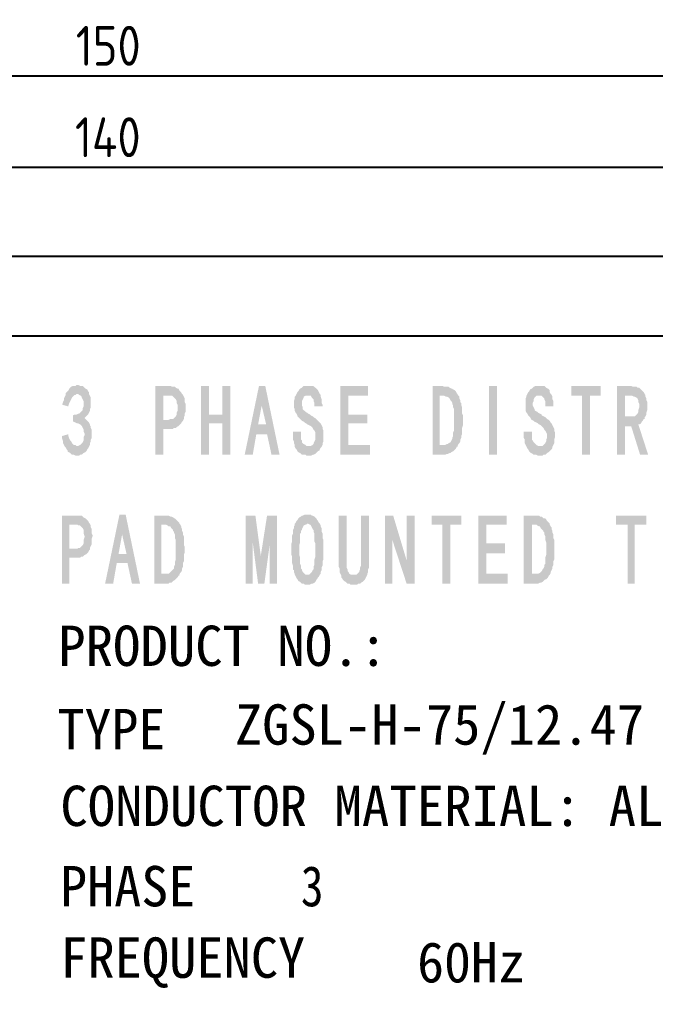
# Model space of a CAD drawing. Header units: millimetres. Extents: x 226184 to 236274, y -181921 to -175474.
# Drawn here: x 236164.4 to 236204.3, y -181284.4 to -181222.7 of the extents above; entities that cross this region are included whole.
import ezdxf

# ---------------------------------------------------------------- set-up
doc = ezdxf.new("R2010")
doc.units = ezdxf.units.MM
doc.header["$LTSCALE"] = 13
doc.layers.add('2', color=3, linetype='Continuous')
doc.layers.add('PDF_Geometry', color=7, linetype='Continuous')
doc.styles.add('PDF FangSong', font='simfang.ttf')
doc.styles.get("Standard").update_dxf_attribs({"font": 'gbenor.shx', "bigfont": 'gbcbig.shx'})
doc.dimstyles.new('ISO-25', dxfattribs={"dimtxt": 2.5, "dimasz": 2.5, "dimexe": 1.25, "dimexo": 0.625, "dimtad": 1, "dimtxsty": 'Standard', "dimcen": 2.5, "dimadec": 0, "dimazin": 0, "dimtfac": 1, "dimtmove": 0, "dimatfit": 3, "dimfxl": 1, "dimarcsym": 0})

# ---------------------------------------------------------------- blocks, each defined once
blk = doc.blocks.new('*D215')
at = {"layer": '2', "color": 0, "linetype": 'Continuous', "lineweight": -2}
for p, q in [((236099.901, -181239.328), (236099.901, -181230.697)), ((236239.869, -181239.328), (236239.869, -181230.697)), ((236102.401, -181231.947), (236237.369, -181231.947))]:
    blk.add_line(p, q, dxfattribs=at)
at = {"layer": '2', "color": 0, "linetype": 'Continuous'}
for points in [[(236102.401, -181231.531), (236102.401, -181232.364), (236099.901, -181231.947)], [(236237.369, -181231.531), (236237.369, -181232.364), (236239.869, -181231.947)]]:
    blk.add_solid(points, dxfattribs=at)
at = {"layer": 'Defpoints', "color": 0, "linetype": 'Continuous'}
for p in [(236239.869, -181231.947), (236099.901, -181239.953), (236239.869, -181239.953)]:
    blk.add_point(p, dxfattribs=at)
at = {"layer": '2', "color": 0, "linetype": 'Continuous', "insert": (236169.885, -181230.072), "char_height": 2.5, "attachment_point": 5}
blk.add_mtext('140', dxfattribs=at)
blk = doc.blocks.new('*D216')
at = {"layer": '2', "color": 0, "linetype": 'Continuous', "lineweight": -2}
for p, q in [((236094.902, -181236.913), (236094.902, -181224.957)), ((236244.924, -181236.913), (236244.924, -181224.957)), ((236097.402, -181226.207), (236242.424, -181226.207))]:
    blk.add_line(p, q, dxfattribs=at)
at = {"layer": '2', "color": 0, "linetype": 'Continuous'}
for points in [[(236097.402, -181225.791), (236097.402, -181226.624), (236094.902, -181226.207)], [(236242.424, -181225.791), (236242.424, -181226.624), (236244.924, -181226.207)]]:
    blk.add_solid(points, dxfattribs=at)
at = {"layer": 'Defpoints', "color": 0, "linetype": 'Continuous'}
for p in [(236244.924, -181226.207), (236094.902, -181237.538), (236244.924, -181237.538)]:
    blk.add_point(p, dxfattribs=at)
at = {"layer": '2', "color": 0, "linetype": 'Continuous', "insert": (236169.913, -181224.332), "char_height": 2.5, "attachment_point": 5}
blk.add_mtext('150', dxfattribs=at)

msp = doc.modelspace()

# ---------------------------------------------------------------- hatches: boundary and pattern name
at = {"layer": '2', "linetype": 'Continuous', "transparency": 33554559}
for points in [[(236167.919, -181245.626), (236167.863, -181245.682), (236167.751, -181245.682), (236167.694, -181245.682), (236167.582, -181245.739), (236167.526, -181245.795), (236167.47, -181245.851), (236167.414, -181245.963), (236167.357, -181246.019), (236167.301, -181246.076), (236167.245, -181246.132), (236167.245, -181246.244), (236167.189, -181246.356), (236167.133, -181246.469), (236167.133, -181246.581), (236167.077, -181246.693), (236167.02, -181246.862), (236167.414, -181246.974), (236167.414, -181246.918), (236167.47, -181246.75), (236167.526, -181246.637), (236167.582, -181246.525), (236167.638, -181246.413), (236167.694, -181246.356), (236167.751, -181246.3), (236167.807, -181246.244), (236167.863, -181246.244), (236167.919, -181246.188), (236168.705, -181246.188), (236168.705, -181246.076), (236168.649, -181246.019), (236168.593, -181245.907), (236168.481, -181245.851), (236168.425, -181245.795), (236168.368, -181245.739), (236168.312, -181245.682), (236168.2, -181245.682), (236168.144, -181245.682), (236168.031, -181245.626)], [(236168.705, -181246.188), (236167.919, -181246.188), (236168.031, -181246.188), (236168.088, -181246.244), (236168.2, -181246.3), (236168.256, -181246.413), (236168.312, -181246.525), (236168.368, -181246.637), (236168.368, -181246.75), (236168.368, -181246.862), (236168.368, -181246.974), (236168.312, -181247.087), (236168.312, -181247.199), (236168.256, -181247.255), (236168.2, -181247.311), (236168.144, -181247.367), (236168.088, -181247.424), (236168.031, -181247.424), (236167.919, -181247.48), (236167.807, -181247.48), (236167.694, -181247.536), (236167.694, -181247.929), (236167.751, -181247.929), (236167.863, -181247.985), (236167.975, -181248.041), (236168.031, -181248.041), (236168.144, -181248.098), (236168.2, -181248.154), (236168.256, -181248.21), (236168.312, -181248.322), (236168.368, -181248.435), (236168.368, -181248.547), (236168.425, -181248.659), (236168.425, -181248.772), (236168.368, -181248.884), (236168.368, -181248.996), (236168.368, -181249.109), (236168.312, -181249.221), (236168.256, -181249.277), (236168.2, -181249.333), (236168.144, -181249.389), (236168.031, -181249.446), (236167.975, -181249.446), (236167.189, -181249.502), (236167.245, -181249.558), (236167.301, -181249.67), (236167.357, -181249.726), (236167.357, -181249.783), (236167.414, -181249.839), (236167.526, -181249.895), (236167.582, -181249.951), (236167.638, -181250.007), (236167.751, -181250.007), (236167.863, -181250.063), (236167.919, -181250.063), (236167.975, -181250.063), (236168.088, -181250.063), (236168.144, -181250.007), (236168.2, -181250.007), (236168.312, -181249.951), (236168.368, -181249.895), (236168.481, -181249.839), (236168.537, -181249.783), (236168.593, -181249.67), (236168.649, -181249.614), (236168.705, -181249.502), (236168.762, -181249.389), (236168.762, -181249.277), (236168.818, -181249.165), (236168.818, -181249.052), (236168.874, -181248.94), (236168.874, -181248.828), (236168.874, -181248.715), (236168.874, -181248.547), (236168.874, -181248.435), (236168.818, -181248.322), (236168.818, -181248.21), (236168.762, -181248.154), (236168.762, -181248.098), (236168.705, -181247.985), (236168.593, -181247.873), (236168.537, -181247.817), (236168.481, -181247.761), (236168.425, -181247.704), (236168.537, -181247.592), (236168.593, -181247.536), (236168.649, -181247.48), (236168.705, -181247.367), (236168.762, -181247.255), (236168.762, -181247.143), (236168.818, -181247.03), (236168.818, -181246.918), (236168.818, -181246.806), (236168.818, -181246.637), (236168.818, -181246.525), (236168.818, -181246.413), (236168.762, -181246.3)], [(236173.817, -181245.682), (236172.862, -181245.682), (236172.862, -181250.007), (236173.367, -181250.007), (236173.367, -181248.378), (236173.817, -181248.378), (236173.873, -181248.378), (236173.985, -181248.378), (236174.041, -181248.322), (236174.154, -181248.322), (236174.21, -181248.266), (236174.322, -181248.21), (236174.378, -181248.154), (236174.434, -181248.098), (236174.491, -181248.041), (236174.547, -181247.929), (236174.603, -181247.873), (236173.367, -181247.817), (236173.367, -181246.3), (236173.704, -181246.3), (236174.603, -181246.244), (236174.547, -181246.188), (236174.491, -181246.076), (236174.434, -181246.019), (236174.378, -181245.963), (236174.322, -181245.851), (236174.266, -181245.851), (236174.154, -181245.795), (236174.097, -181245.739), (236173.985, -181245.739), (236173.929, -181245.739)], [(236174.603, -181246.244), (236173.704, -181246.3), (236173.817, -181246.3), (236173.929, -181246.3), (236173.985, -181246.356), (236174.041, -181246.413), (236174.097, -181246.469), (236174.154, -181246.525), (236174.21, -181246.637), (236174.21, -181246.75), (236174.266, -181246.862), (236174.266, -181247.03), (236174.266, -181247.087), (236174.266, -181247.255), (236174.21, -181247.367), (236174.21, -181247.48), (236174.154, -181247.592), (236174.097, -181247.648), (236174.041, -181247.704), (236173.985, -181247.761), (236173.929, -181247.761), (236173.817, -181247.761), (236173.704, -181247.817), (236173.367, -181247.817), (236174.603, -181247.873), (236174.659, -181247.761), (236174.659, -181247.648), (236174.715, -181247.536), (236174.715, -181247.424), (236174.771, -181247.311), (236174.771, -181247.143), (236174.771, -181247.03), (236174.771, -181246.974), (236174.771, -181246.806), (236174.715, -181246.693), (236174.715, -181246.581), (236174.715, -181246.469), (236174.659, -181246.356)], [(236176.232, -181245.682), (236175.726, -181245.682), (236175.726, -181250.007), (236176.232, -181250.007), (236176.232, -181248.041), (236177.074, -181248.041), (236176.232, -181247.48)], [(236177.58, -181245.682), (236177.074, -181245.682), (236177.074, -181247.48), (236176.232, -181247.48), (236177.074, -181248.041), (236177.074, -181250.007), (236177.58, -181250.007)], [(236179.77, -181245.682), (236179.377, -181245.682), (236178.478, -181250.007), (236178.984, -181250.007), (236179.209, -181248.715), (236179.883, -181248.715), (236179.321, -181248.098), (236179.546, -181246.918)], [(236179.77, -181245.682), (236179.546, -181246.918), (236179.826, -181248.097), (236179.321, -181248.097), (236179.883, -181248.715), (236180.163, -181250.007), (236180.669, -181250.007)], [(236182.466, -181245.682), (236182.354, -181245.682), (236182.298, -181245.682), (236182.185, -181245.682), (236182.129, -181245.739), (236182.073, -181245.795), (236181.961, -181245.851), (236181.905, -181245.907), (236181.848, -181246.019), (236181.792, -181246.076), (236181.736, -181246.188), (236181.68, -181246.3), (236182.466, -181246.3), (236182.579, -181246.3), (236182.635, -181246.3), (236182.691, -181246.413), (236182.747, -181246.469), (236182.803, -181246.525), (236182.803, -181246.637), (236182.859, -181246.749), (236182.859, -181246.862), (236182.859, -181246.974), (236183.365, -181246.974), (236183.365, -181246.862), (236183.309, -181246.749), (236183.309, -181246.637), (236183.309, -181246.525), (236183.253, -181246.356), (236183.253, -181246.244), (236183.196, -181246.188), (236183.14, -181246.076), (236183.084, -181245.963), (236183.028, -181245.907), (236182.972, -181245.851), (236182.916, -181245.795), (236182.859, -181245.739), (236182.747, -181245.682), (236182.635, -181245.682), (236182.579, -181245.682)], [(236186.229, -181245.682), (236184.488, -181245.682), (236184.488, -181250.007), (236186.342, -181250.007), (236186.342, -181249.389), (236184.994, -181249.389), (236184.994, -181248.041), (236186.173, -181248.041), (236186.173, -181247.48), (236184.994, -181247.48), (236184.994, -181246.3), (236186.229, -181246.3)], [(236190.891, -181245.682), (236190.273, -181245.682), (236190.273, -181250.007), (236190.891, -181250.007), (236190.947, -181250.007), (236191.06, -181250.007), (236191.172, -181249.951), (236191.228, -181249.951), (236191.341, -181249.895), (236191.397, -181249.895), (236191.453, -181249.839), (236191.565, -181249.783), (236191.621, -181249.726), (236191.678, -181249.67), (236191.734, -181249.614), (236191.79, -181249.502), (236191.846, -181249.502), (236191.846, -181249.446), (236190.723, -181249.389), (236190.723, -181246.3), (236190.891, -181246.3), (236191.902, -181246.3), (236191.846, -181246.244), (236191.846, -181246.188), (236191.79, -181246.132), (236191.734, -181246.019), (236191.678, -181245.963), (236191.565, -181245.907), (236191.509, -181245.851), (236191.453, -181245.851), (236191.341, -181245.795), (236191.284, -181245.739), (236191.172, -181245.739), (236191.06, -181245.739), (236191.004, -181245.739)], [(236194.317, -181250.007), (236193.812, -181250.007), (236193.812, -181245.682), (236194.317, -181245.682)], [(236196.957, -181245.682), (236196.901, -181245.682), (236196.789, -181245.682), (236196.733, -181245.682), (236196.62, -181245.739), (236196.564, -181245.795), (236196.508, -181245.851), (236196.396, -181245.907), (236196.339, -181246.019), (236196.283, -181246.076), (236196.227, -181246.188), (236196.171, -181246.3), (236196.957, -181246.3), (236197.07, -181246.3), (236197.126, -181246.3), (236197.238, -181246.413), (236197.294, -181246.469), (236197.294, -181246.525), (236197.35, -181246.637), (236197.35, -181246.749), (236197.35, -181246.862), (236197.35, -181246.974), (236197.856, -181246.974), (236197.856, -181246.862), (236197.856, -181246.749), (236197.856, -181246.637), (236197.8, -181246.525), (236197.8, -181246.356), (236197.744, -181246.244), (236197.687, -181246.188), (236197.631, -181246.076), (236197.631, -181245.963), (236197.575, -181245.907), (236197.519, -181245.851), (236197.407, -181245.795), (236197.35, -181245.739), (236197.294, -181245.682), (236197.182, -181245.682), (236197.07, -181245.682)], [(236200.833, -181245.682), (236198.979, -181245.682), (236198.979, -181246.3), (236199.653, -181246.3), (236199.653, -181250.007), (236200.159, -181250.007), (236200.159, -181246.3), (236200.833, -181246.3)], [(236202.742, -181245.682), (236201.844, -181245.682), (236201.844, -181250.007), (236202.349, -181250.007), (236202.349, -181248.21), (236202.742, -181248.21), (236203.192, -181248.098), (236203.248, -181248.098), (236203.36, -181248.041), (236203.416, -181247.929), (236203.473, -181247.873), (236203.529, -181247.761), (236203.585, -181247.761), (236203.585, -181247.648), (236202.349, -181247.592), (236202.349, -181246.3), (236202.686, -181246.3), (236203.641, -181246.244), (236203.585, -181246.188), (236203.529, -181246.076), (236203.473, -181246.019), (236203.416, -181245.963), (236203.36, -181245.907), (236203.304, -181245.851), (236203.248, -181245.795), (236203.136, -181245.795), (236203.079, -181245.739), (236202.967, -181245.739), (236202.855, -181245.739)], [(236203.641, -181246.244), (236202.686, -181246.3), (236202.742, -181246.3), (236202.799, -181246.3), (236202.911, -181246.356), (236202.967, -181246.356), (236203.079, -181246.413), (236203.136, -181246.469), (236203.192, -181246.581), (236203.192, -181246.693), (236203.248, -181246.806), (236203.248, -181246.974), (236203.248, -181247.03), (236203.192, -181247.199), (236203.192, -181247.311), (236203.136, -181247.424), (236203.079, -181247.48), (236203.023, -181247.536), (236202.967, -181247.592), (236202.855, -181247.592), (236202.799, -181247.592), (236202.349, -181247.592), (236203.585, -181247.648), (236203.641, -181247.592), (236203.697, -181247.48), (236203.697, -181247.367), (236203.753, -181247.199), (236203.753, -181247.087), (236203.753, -181246.974), (236203.753, -181246.862), (236203.753, -181246.693), (236203.697, -181246.581), (236203.697, -181246.469), (236203.641, -181246.356)], [(236181.68, -181246.3), (236181.624, -181246.356), (236181.624, -181246.469), (236181.568, -181246.637), (236181.568, -181246.75), (236181.568, -181246.862), (236181.568, -181247.03), (236181.624, -181247.143), (236181.624, -181247.255), (236181.68, -181247.367), (236181.736, -181247.424), (236181.792, -181247.536), (236181.792, -181247.592), (236181.848, -181247.648), (236181.961, -181247.761), (236182.017, -181247.817), (236182.073, -181247.873), (236182.185, -181247.929), (236182.242, -181247.985), (236182.354, -181248.041), (236182.41, -181248.098), (236182.522, -181248.154), (236182.635, -181248.21), (236182.691, -181248.266), (236182.747, -181248.322), (236182.803, -181248.435), (236182.859, -181248.491), (236182.916, -181248.603), (236182.916, -181248.715), (236182.916, -181248.828), (236182.916, -181248.94), (236182.916, -181249.052), (236182.859, -181249.165), (236182.803, -181249.277), (236182.803, -181249.333), (236182.747, -181249.389), (236182.635, -181249.446), (236182.579, -181249.446), (236182.466, -181249.446), (236183.309, -181249.502), (236183.365, -181249.389), (236183.365, -181249.277), (236183.421, -181249.165), (236183.421, -181249.052), (236183.421, -181248.884), (236183.421, -181248.772), (236183.421, -181248.715), (236183.421, -181248.603), (236183.421, -181248.491), (236183.365, -181248.378), (236183.365, -181248.266), (236183.309, -181248.154), (236183.253, -181248.041), (236183.196, -181247.985), (236183.084, -181247.873), (236183.028, -181247.817), (236182.972, -181247.761), (236182.916, -181247.704), (236182.803, -181247.648), (236182.747, -181247.592), (236182.635, -181247.536), (236182.579, -181247.48), (236182.466, -181247.424), (236182.41, -181247.367), (236182.298, -181247.311), (236182.242, -181247.255), (236182.185, -181247.199), (236182.129, -181247.143), (236182.129, -181247.03), (236182.073, -181246.918), (236182.073, -181246.806), (236182.073, -181246.75), (236182.073, -181246.637), (236182.129, -181246.525), (236182.185, -181246.413), (236182.185, -181246.356), (236182.298, -181246.3), (236182.354, -181246.3), (236182.466, -181246.3)], [(236191.902, -181246.3), (236190.891, -181246.3), (236190.947, -181246.3), (236191.004, -181246.3), (236191.116, -181246.356), (236191.172, -181246.356), (236191.284, -181246.413), (236191.341, -181246.469), (236191.397, -181246.581), (236191.453, -181246.637), (236191.509, -181246.75), (236191.509, -181246.806), (236191.565, -181246.918), (236191.565, -181247.03), (236191.621, -181247.143), (236191.621, -181247.255), (236191.621, -181247.424), (236191.621, -181247.536), (236191.621, -181247.704), (236191.621, -181247.873), (236191.621, -181247.929), (236191.621, -181248.041), (236191.621, -181248.21), (236191.621, -181248.378), (236191.621, -181248.491), (236191.565, -181248.603), (236191.565, -181248.715), (236191.565, -181248.828), (236191.509, -181248.94), (236191.509, -181248.996), (236191.453, -181249.109), (236191.397, -181249.221), (236191.284, -181249.277), (236191.228, -181249.333), (236191.172, -181249.333), (236191.06, -181249.389), (236191.004, -181249.389), (236190.891, -181249.389), (236190.723, -181249.389), (236191.846, -181249.446), (236191.902, -181249.333), (236191.958, -181249.277), (236192.015, -181249.165), (236192.015, -181249.052), (236192.071, -181248.94), (236192.071, -181248.828), (236192.127, -181248.715), (236192.127, -181248.603), (236192.127, -181248.435), (236192.127, -181248.322), (236192.183, -181248.154), (236192.183, -181248.041), (236192.183, -181247.873), (236192.183, -181247.704), (236192.183, -181247.536), (236192.127, -181247.424), (236192.127, -181247.255), (236192.127, -181247.143), (236192.127, -181247.03), (236192.071, -181246.862), (236192.071, -181246.75), (236192.015, -181246.693), (236192.015, -181246.581), (236191.958, -181246.469), (236191.958, -181246.356)], [(236196.171, -181246.3), (236196.171, -181246.356), (236196.115, -181246.469), (236196.115, -181246.637), (236196.115, -181246.75), (236196.115, -181246.862), (236196.115, -181247.03), (236196.115, -181247.143), (236196.115, -181247.255), (236196.171, -181247.367), (236196.227, -181247.424), (236196.283, -181247.536), (236196.339, -181247.592), (236196.396, -181247.648), (236196.452, -181247.761), (236196.508, -181247.817), (236196.62, -181247.873), (236196.676, -181247.929), (236196.789, -181247.985), (236196.901, -181248.041), (236196.957, -181248.098), (236197.07, -181248.154), (236197.126, -181248.21), (236197.182, -181248.266), (236197.238, -181248.322), (236197.294, -181248.435), (236197.35, -181248.491), (236197.407, -181248.603), (236197.463, -181248.715), (236197.463, -181248.828), (236197.463, -181248.94), (236197.407, -181249.052), (236197.407, -181249.165), (236197.35, -181249.277), (236197.294, -181249.333), (236197.238, -181249.389), (236197.182, -181249.446), (236197.07, -181249.446), (236196.957, -181249.446), (236197.8, -181249.502), (236197.856, -181249.389), (236197.912, -181249.277), (236197.912, -181249.165), (236197.912, -181249.052), (236197.968, -181248.884), (236197.968, -181248.772), (236197.968, -181248.715), (236197.968, -181248.603), (236197.912, -181248.491), (236197.912, -181248.378), (236197.856, -181248.266), (236197.8, -181248.154), (236197.744, -181248.041), (236197.687, -181247.985), (236197.631, -181247.873), (236197.575, -181247.817), (236197.463, -181247.761), (236197.407, -181247.704), (236197.35, -181247.648), (236197.238, -181247.592), (236197.126, -181247.536), (236197.126, -181247.48), (236197.013, -181247.424), (236196.901, -181247.367), (236196.845, -181247.311), (236196.733, -181247.255), (236196.676, -181247.199), (236196.676, -181247.143), (236196.62, -181247.03), (236196.564, -181246.918), (236196.564, -181246.806), (236196.564, -181246.75), (236196.62, -181246.637), (236196.62, -181246.525), (236196.676, -181246.413), (236196.733, -181246.356), (236196.789, -181246.3), (236196.901, -181246.3), (236196.957, -181246.3)], [(236203.192, -181248.097), (236202.742, -181248.21), (236203.304, -181250.007), (236203.81, -181250.007)], [(236167.414, -181248.715), (236167.02, -181248.828), (236167.02, -181248.884), (236167.02, -181248.996), (236167.077, -181249.165), (236167.077, -181249.277), (236167.133, -181249.389), (236167.189, -181249.502), (236167.975, -181249.446), (236167.919, -181249.446), (236167.863, -181249.389), (236167.751, -181249.389), (236167.694, -181249.333), (236167.638, -181249.277), (236167.582, -181249.165), (236167.526, -181249.109), (236167.47, -181248.996), (236167.414, -181248.828)], [(236182.017, -181248.547), (236181.511, -181248.547), (236181.511, -181248.772), (236181.511, -181248.94), (236181.511, -181249.052), (236181.568, -181249.165), (236181.568, -181249.277), (236181.624, -181249.389), (236181.624, -181249.502), (236181.68, -181249.614), (236181.736, -181249.67), (236181.792, -181249.783), (236181.848, -181249.839), (236181.961, -181249.895), (236182.017, -181249.951), (236182.073, -181250.007), (236182.185, -181250.007), (236182.298, -181250.007), (236182.354, -181250.063), (236182.466, -181250.063), (236182.522, -181250.063), (236182.635, -181250.063), (236182.747, -181250.007), (236182.803, -181250.007), (236182.916, -181249.951), (236182.972, -181249.895), (236183.028, -181249.839), (236183.084, -181249.783), (236183.196, -181249.726), (236183.196, -181249.67), (236183.253, -181249.558), (236183.309, -181249.502), (236182.466, -181249.446), (236182.354, -181249.446), (236182.298, -181249.389), (236182.185, -181249.333), (236182.129, -181249.277), (236182.073, -181249.221), (236182.073, -181249.109), (236182.017, -181249.052), (236182.017, -181248.884), (236182.017, -181248.772)], [(236196.508, -181248.547), (236196.002, -181248.547), (236196.002, -181248.772), (236196.002, -181248.94), (236196.059, -181249.052), (236196.059, -181249.165), (236196.059, -181249.277), (236196.115, -181249.389), (236196.171, -181249.502), (236196.227, -181249.614), (236196.283, -181249.67), (236196.339, -181249.783), (236196.396, -181249.839), (236196.452, -181249.895), (236196.564, -181249.951), (236196.62, -181250.007), (236196.676, -181250.007), (236196.789, -181250.007), (236196.901, -181250.063), (236196.957, -181250.063), (236197.07, -181250.063), (236197.182, -181250.063), (236197.238, -181250.007), (236197.35, -181250.007), (236197.407, -181249.951), (236197.463, -181249.895), (236197.575, -181249.839), (236197.631, -181249.783), (236197.687, -181249.726), (236197.744, -181249.67), (236197.8, -181249.558), (236197.8, -181249.502), (236196.957, -181249.446), (236196.901, -181249.446), (236196.789, -181249.389), (236196.733, -181249.333), (236196.676, -181249.277), (236196.62, -181249.221), (236196.564, -181249.109), (236196.508, -181249.052), (236196.508, -181248.884), (236196.508, -181248.772)], [(236167.975, -181253.826), (236167.02, -181253.826), (236167.02, -181258.095), (236167.47, -181258.095), (236167.47, -181256.466), (236167.975, -181256.466), (236168.031, -181256.466), (236168.144, -181256.466), (236168.2, -181256.41), (236168.312, -181256.41), (236168.368, -181256.354), (236168.425, -181256.298), (236168.537, -181256.242), (236168.593, -181256.185), (236168.649, -181256.129), (236168.705, -181256.017), (236168.762, -181255.961), (236167.47, -181255.905), (236167.47, -181254.388), (236167.863, -181254.388), (236168.762, -181254.332), (236168.705, -181254.276), (236168.649, -181254.163), (236168.593, -181254.107), (236168.537, -181254.051), (236168.481, -181253.995), (236168.368, -181253.939), (236168.312, -181253.883), (236168.256, -181253.826), (236168.144, -181253.826), (236168.031, -181253.826)], [(236171.008, -181253.77), (236170.615, -181253.77), (236169.716, -181258.095), (236170.222, -181258.095), (236170.447, -181256.803), (236171.121, -181256.803), (236170.559, -181256.242), (236170.784, -181255.006)], [(236171.008, -181253.77), (236170.784, -181255.006), (236171.064, -181256.242), (236170.559, -181256.242), (236171.121, -181256.803), (236171.401, -181258.095), (236171.907, -181258.095)], [(236173.423, -181253.826), (236172.806, -181253.826), (236172.806, -181258.095), (236173.423, -181258.095), (236173.48, -181258.095), (236173.592, -181258.095), (236173.704, -181258.095), (236173.76, -181258.039), (236173.873, -181258.039), (236173.929, -181257.983), (236173.985, -181257.927), (236174.097, -181257.87), (236174.154, -181257.814), (236174.21, -181257.758), (236174.266, -181257.702), (236174.322, -181257.59), (236174.378, -181257.59), (236174.378, -181257.533), (236173.255, -181257.477), (236173.255, -181254.388), (236173.423, -181254.388), (236174.434, -181254.388), (236174.378, -181254.332), (236174.378, -181254.276), (236174.322, -181254.22), (236174.266, -181254.163), (236174.154, -181254.051), (236174.097, -181253.995), (236174.041, -181253.995), (236173.985, -181253.939), (236173.873, -181253.883), (236173.817, -181253.883), (236173.704, -181253.826), (236173.592, -181253.826), (236173.536, -181253.826)], [(236179.152, -181253.826), (236178.535, -181253.826), (236178.535, -181258.095), (236178.984, -181258.095), (236178.984, -181255.511)], [(236179.152, -181253.826), (236178.984, -181255.511), (236179.321, -181258.095), (236179.489, -181256.354)], [(236180.5, -181253.826), (236179.883, -181253.826), (236179.489, -181256.354), (236179.321, -181258.095), (236179.714, -181258.095), (236180.051, -181255.624)], [(236180.5, -181253.826), (236180.051, -181255.624), (236180.051, -181258.095), (236180.5, -181258.095)], [(236182.41, -181253.77), (236182.298, -181253.77), (236182.242, -181253.77), (236182.129, -181253.826), (236182.073, -181253.826), (236182.017, -181253.883), (236181.905, -181253.939), (236181.848, -181253.995), (236181.792, -181254.107), (236181.736, -181254.163), (236181.68, -181254.276), (236181.624, -181254.332), (236182.41, -181254.332), (236182.466, -181254.332), (236182.579, -181254.388), (236182.635, -181254.444), (236182.691, -181254.557), (236182.747, -181254.669), (236182.803, -181254.725), (236182.803, -181254.838), (236182.859, -181254.95), (236182.859, -181255.062), (236182.859, -181255.174), (236182.859, -181255.287), (236182.859, -181255.455), (236182.916, -181255.568), (236182.916, -181255.736), (236182.916, -181255.961), (236182.916, -181256.073), (236182.916, -181256.242), (236182.916, -181256.41), (236182.859, -181256.579), (236182.859, -181256.691), (236182.859, -181256.803), (236182.859, -181256.916), (236182.803, -181257.028), (236182.803, -181257.14), (236182.803, -181257.197), (236182.747, -181257.253), (236182.691, -181257.365), (236182.635, -181257.421), (236182.579, -181257.477), (236182.522, -181257.534), (236182.41, -181257.534), (236183.14, -181257.646), (236183.196, -181257.534), (236183.253, -181257.477), (236183.253, -181257.365), (236183.309, -181257.253), (236183.309, -181257.197), (236183.309, -181257.084), (236183.365, -181256.972), (236183.365, -181256.803), (236183.365, -181256.691), (236183.421, -181256.579), (236183.421, -181256.41), (236183.421, -181256.242), (236183.421, -181256.129), (236183.421, -181255.961), (236183.421, -181255.792), (236183.421, -181255.624), (236183.421, -181255.511), (236183.421, -181255.343), (236183.365, -181255.231), (236183.365, -181255.062), (236183.365, -181254.95), (236183.309, -181254.838), (236183.309, -181254.725), (236183.309, -181254.613), (236183.253, -181254.5), (236183.253, -181254.444), (236183.196, -181254.332), (236183.14, -181254.276), (236183.084, -181254.163), (236183.028, -181254.107), (236182.972, -181253.995), (236182.916, -181253.939), (236182.859, -181253.883), (236182.747, -181253.826), (236182.691, -181253.826), (236182.635, -181253.77), (236182.522, -181253.77)], [(236184.881, -181253.826), (236184.376, -181253.826), (236184.376, -181256.803), (236184.376, -181256.859), (236184.376, -181257.028), (236184.432, -181257.14), (236184.432, -181257.253), (236184.432, -181257.365), (236184.488, -181257.477), (236184.544, -181257.59), (236184.544, -181257.702), (236184.601, -181257.758), (236184.657, -181257.87), (236184.713, -181257.927), (236184.825, -181257.983), (236184.881, -181258.039), (236184.938, -181258.095), (236185.05, -181258.095), (236185.106, -181258.151), (236185.218, -181258.151), (236185.331, -181258.151), (236185.443, -181258.151), (236185.555, -181258.151), (236185.612, -181258.095), (236185.724, -181258.095), (236185.78, -181258.039), (236185.892, -181257.983), (236185.949, -181257.927), (236186.005, -181257.87), (236186.061, -181257.758), (236186.117, -181257.646), (236186.173, -181257.533), (236185.331, -181257.533), (236185.218, -181257.533), (236185.162, -181257.533), (236185.05, -181257.477), (236184.994, -181257.365), (236184.938, -181257.309), (236184.938, -181257.196), (236184.881, -181257.084), (236184.881, -181256.972), (236184.881, -181256.803)], [(236186.286, -181253.826), (236185.78, -181253.826), (236185.78, -181256.803), (236185.78, -181256.972), (236185.724, -181257.084), (236185.724, -181257.196), (236185.668, -181257.309), (236185.668, -181257.365), (236185.555, -181257.477), (236185.499, -181257.533), (236185.443, -181257.533), (236185.331, -181257.533), (236186.173, -181257.533), (236186.173, -181257.477), (236186.229, -181257.365), (236186.229, -181257.196), (236186.286, -181257.084), (236186.286, -181256.972), (236186.286, -181256.803)], [(236187.802, -181253.826), (236187.297, -181253.826), (236187.297, -181258.095), (236187.746, -181258.095), (236187.746, -181255.343)], [(236187.802, -181253.826), (236187.746, -181255.343), (236188.645, -181258.095), (236188.645, -181256.635)], [(236189.15, -181253.826), (236188.645, -181253.826), (236188.645, -181256.635), (236188.645, -181258.095), (236189.15, -181258.095)], [(236192.071, -181253.826), (236190.217, -181253.826), (236190.217, -181254.388), (236190.891, -181254.388), (236190.891, -181258.095), (236191.397, -181258.095), (236191.397, -181254.388), (236192.071, -181254.388)], [(236194.935, -181253.826), (236193.138, -181253.826), (236193.138, -181258.095), (236194.991, -181258.095), (236194.991, -181257.477), (236193.643, -181257.477), (236193.643, -181256.185), (236194.823, -181256.185), (236194.823, -181255.568), (236193.643, -181255.568), (236193.643, -181254.388), (236194.935, -181254.388)], [(236196.62, -181253.826), (236196.002, -181253.826), (236196.002, -181258.095), (236196.62, -181258.095), (236196.733, -181258.095), (236196.789, -181258.095), (236196.901, -181258.095), (236197.013, -181258.039), (236197.07, -181258.039), (236197.182, -181257.983), (236197.238, -181257.927), (236197.294, -181257.87), (236197.407, -181257.814), (236197.463, -181257.758), (236197.519, -181257.702), (236197.575, -181257.59), (236197.631, -181257.533), (236196.508, -181257.477), (236196.508, -181254.388), (236196.62, -181254.388), (236197.631, -181254.388), (236197.631, -181254.332), (236197.575, -181254.276), (236197.519, -181254.22), (236197.463, -181254.163), (236197.407, -181254.051), (236197.35, -181253.995), (236197.238, -181253.995), (236197.182, -181253.939), (236197.126, -181253.883), (236197.013, -181253.883), (236196.957, -181253.826), (236196.845, -181253.826), (236196.733, -181253.826)], [(236203.697, -181253.826), (236201.788, -181253.826), (236201.788, -181254.388), (236202.518, -181254.388), (236202.518, -181258.095), (236202.967, -181258.095), (236202.967, -181254.388), (236203.697, -181254.388)], [(236168.762, -181254.332), (236167.863, -181254.388), (236167.975, -181254.388), (236168.031, -181254.444), (236168.144, -181254.444), (236168.2, -181254.501), (236168.256, -181254.557), (236168.312, -181254.613), (236168.368, -181254.725), (236168.368, -181254.838), (236168.368, -181254.95), (236168.425, -181255.118), (236168.425, -181255.175), (236168.368, -181255.343), (236168.368, -181255.455), (236168.368, -181255.568), (236168.312, -181255.68), (236168.256, -181255.736), (236168.2, -181255.792), (236168.144, -181255.849), (236168.031, -181255.849), (236167.975, -181255.905), (236167.863, -181255.905), (236167.47, -181255.905), (236168.762, -181255.961), (236168.762, -181255.849), (236168.818, -181255.736), (236168.874, -181255.624), (236168.874, -181255.512), (236168.874, -181255.399), (236168.874, -181255.287), (236168.93, -181255.118), (236168.93, -181255.062), (236168.874, -181254.95), (236168.874, -181254.781), (236168.874, -181254.669), (236168.818, -181254.557), (236168.818, -181254.444)], [(236174.434, -181254.388), (236173.423, -181254.388), (236173.48, -181254.388), (236173.536, -181254.388), (236173.648, -181254.444), (236173.704, -181254.501), (236173.817, -181254.501), (236173.873, -181254.613), (236173.929, -181254.669), (236173.985, -181254.725), (236173.985, -181254.781), (236174.041, -181254.838), (236174.041, -181254.894), (236174.097, -181255.006), (236174.097, -181255.118), (236174.097, -181255.231), (236174.154, -181255.343), (236174.154, -181255.512), (236174.154, -181255.624), (236174.154, -181255.792), (236174.154, -181255.961), (236174.154, -181256.017), (236174.154, -181256.186), (236174.154, -181256.298), (236174.154, -181256.466), (236174.154, -181256.579), (236174.097, -181256.747), (236174.097, -181256.86), (236174.097, -181256.916), (236174.041, -181257.028), (236174.041, -181257.14), (236173.985, -181257.197), (236173.873, -181257.309), (236173.817, -181257.365), (236173.76, -181257.421), (236173.704, -181257.477), (236173.592, -181257.477), (236173.48, -181257.477), (236173.423, -181257.477), (236173.255, -181257.477), (236174.378, -181257.534), (236174.434, -181257.421), (236174.491, -181257.365), (236174.547, -181257.253), (236174.547, -181257.14), (236174.603, -181257.028), (236174.603, -181256.916), (236174.603, -181256.803), (236174.659, -181256.691), (236174.659, -181256.579), (236174.659, -181256.41), (236174.659, -181256.298), (236174.715, -181256.129), (236174.715, -181255.961), (236174.715, -181255.792), (236174.659, -181255.68), (236174.659, -181255.512), (236174.659, -181255.343), (236174.659, -181255.231), (236174.659, -181255.118), (236174.603, -181255.006), (236174.603, -181254.894), (236174.547, -181254.781), (236174.547, -181254.669), (236174.491, -181254.557), (236174.491, -181254.501)], [(236181.624, -181254.332), (236181.624, -181254.444), (236181.568, -181254.501), (236181.568, -181254.613), (236181.511, -181254.725), (236181.511, -181254.838), (236181.511, -181254.95), (236181.455, -181255.062), (236181.455, -181255.175), (236181.455, -181255.343), (236181.455, -181255.455), (236181.399, -181255.624), (236181.399, -181255.792), (236181.399, -181255.961), (236181.399, -181256.129), (236181.399, -181256.242), (236181.455, -181256.41), (236181.455, -181256.579), (236181.455, -181256.691), (236181.455, -181256.803), (236181.511, -181256.972), (236181.511, -181257.084), (236181.511, -181257.197), (236181.568, -181257.253), (236181.568, -181257.365), (236181.624, -181257.477), (236181.624, -181257.534), (236181.68, -181257.646), (236181.736, -181257.758), (236181.792, -181257.814), (236181.848, -181257.927), (236181.961, -181257.983), (236182.017, -181258.039), (236182.073, -181258.095), (236182.185, -181258.095), (236182.242, -181258.151), (236182.354, -181258.151), (236182.41, -181258.151), (236182.522, -181258.151), (236182.579, -181258.151), (236182.691, -181258.095), (236182.747, -181258.095), (236182.859, -181258.039), (236182.916, -181257.983), (236182.972, -181257.871), (236183.028, -181257.814), (236183.084, -181257.702), (236183.14, -181257.646), (236182.41, -181257.534), (236182.354, -181257.534), (236182.298, -181257.534), (236182.242, -181257.477), (236182.129, -181257.365), (236182.073, -181257.253), (236182.073, -181257.197), (236182.017, -181257.14), (236182.017, -181257.028), (236182.017, -181256.972), (236181.961, -181256.86), (236181.961, -181256.747), (236181.961, -181256.579), (236181.961, -181256.466), (236181.905, -181256.298), (236181.905, -181256.129), (236181.905, -181255.961), (236181.905, -181255.849), (236181.905, -181255.68), (236181.961, -181255.512), (236181.961, -181255.343), (236181.961, -181255.231), (236181.961, -181255.062), (236181.961, -181254.95), (236182.017, -181254.894), (236182.017, -181254.781), (236182.073, -181254.725), (236182.073, -181254.669), (236182.129, -181254.557), (236182.185, -181254.444), (236182.298, -181254.388), (236182.354, -181254.388), (236182.41, -181254.332)], [(236197.631, -181254.388), (236196.62, -181254.388), (236196.676, -181254.388), (236196.789, -181254.388), (236196.845, -181254.444), (236196.957, -181254.501), (236197.013, -181254.501), (236197.07, -181254.613), (236197.126, -181254.669), (236197.182, -181254.725), (236197.238, -181254.781), (236197.238, -181254.838), (236197.294, -181254.894), (236197.294, -181255.006), (236197.35, -181255.118), (236197.35, -181255.231), (236197.35, -181255.343), (236197.407, -181255.512), (236197.407, -181255.624), (236197.407, -181255.792), (236197.407, -181255.961), (236197.407, -181256.017), (236197.407, -181256.186), (236197.407, -181256.298), (236197.35, -181256.466), (236197.35, -181256.579), (236197.35, -181256.747), (236197.35, -181256.86), (236197.294, -181256.916), (236197.294, -181257.028), (236197.238, -181257.14), (236197.182, -181257.197), (236197.126, -181257.309), (236197.07, -181257.365), (236197.013, -181257.421), (236196.901, -181257.477), (236196.845, -181257.477), (236196.733, -181257.477), (236196.62, -181257.477), (236196.508, -181257.477), (236197.631, -181257.534), (236197.687, -181257.421), (236197.687, -181257.365), (236197.744, -181257.253), (236197.8, -181257.14), (236197.8, -181257.028), (236197.856, -181256.916), (236197.856, -181256.803), (236197.856, -181256.691), (236197.912, -181256.579), (236197.912, -181256.41), (236197.912, -181256.298), (236197.912, -181256.129), (236197.912, -181255.961), (236197.912, -181255.792), (236197.912, -181255.68), (236197.912, -181255.512), (236197.912, -181255.343), (236197.856, -181255.231), (236197.856, -181255.118), (236197.856, -181255.006), (236197.8, -181254.894), (236197.8, -181254.781), (236197.744, -181254.669), (236197.744, -181254.557), (236197.687, -181254.501)]]:
    msp.add_hatch(color=256, dxfattribs=at).paths.add_polyline_path(points)

# ---------------------------------------------------------------- linework, layer by layer
at = {"layer": 'PDF_Geometry', "lineweight": 25}
for points in [[(236094.902, -181237.538), (236244.924, -181237.538), (236244.924, -181412.553), (236094.902, -181412.553), (236094.902, -181237.538)], [(236106.866, -181242.537), (236232.904, -181242.537)]]:
    msp.add_lwpolyline(points, dxfattribs=at)

# ---------------------------------------------------------------- texts
at = {"layer": '2', "linetype": 'Continuous', "char_height": 2.53409, "attachment_point": 7, "style": 'PDF FangSong'}
for s, insert in [('{\\W0.99786;PRODUCT NO.:}', (236166.772, -181263.305)), ('\\W0.981255;TYPE', (236166.729, -181268.489)), ('{\\W0.9935;ZGSL-H-75/12.47}', (236177.864, -181268.822)), ('\\W0.998476;CONDUCTOR MATERIAL: ALUMINUM', (236166.903, -181273.354)), ('\\W0.985228;PHASE', (236166.888, -181278.394)), ('\\W0.824342;3', (236182.006, -181278.394)), ('\\W0.990925;FREQUENCY', (236166.903, -181283.476)), ('\\W0.980805;60Hz', (236189.304, -181283.172))]:
    msp.add_mtext(s, dxfattribs=dict(at, insert=insert))

# ---------------------------------------------------------------- dimensions: what is measured, and where the dimension line sits
at = {"layer": '2', "linetype": 'Continuous'}
for base, p1, p2, picture, middle in [((236244.924, -181226.207), (236094.902, -181237.538), (236244.924, -181237.538), '*D216', (236169.913, -181224.332)), ((236239.869, -181231.947), (236099.901, -181239.953), (236239.869, -181239.953), '*D215', (236169.885, -181230.072))]:
    dim = msp.add_linear_dim(base=base, p1=p1, p2=p2, dimstyle='ISO-25', override={"dimdec": 0}, dxfattribs=at)
    dim.commit()
    dim.dimension.update_dxf_attribs({"geometry": picture, "text_midpoint": middle})

doc.saveas('drawing.dxf')
